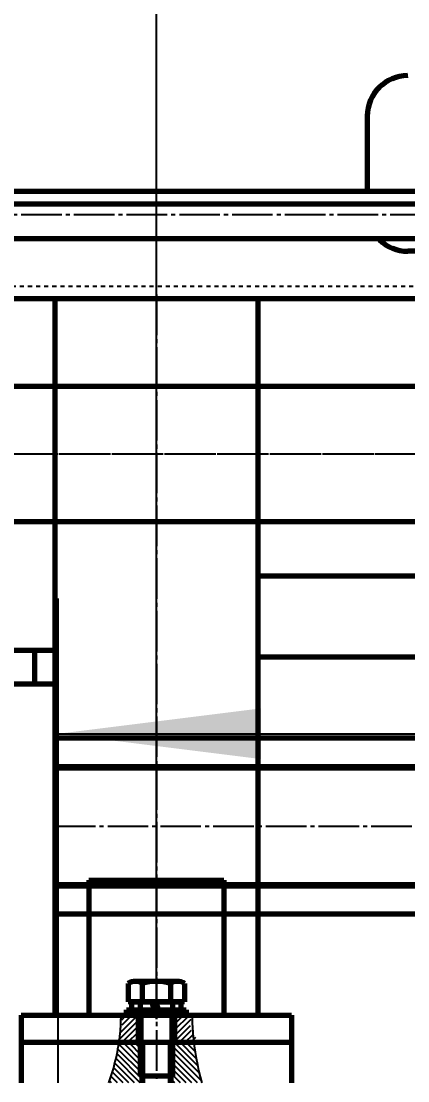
# Model space of a CAD drawing. Header units: millimetres. Extents: x -14850 to 14850, y -10500 to 10500.
# Drawn here: x 7483 to 7769, y 3728 to 4512 of the extents above; entities that cross this region are included whole.
import ezdxf

# ---------------------------------------------------------------- set-up
doc = ezdxf.new("R2010")
doc.units = ezdxf.units.MM
doc.linetypes.add('EB_DASH', pattern=[6, 3, -3])
doc.linetypes.add('EB_DASHDOT', pattern=[39, 30, -3, 3, -3])
for name, color, linetype, lineweight in [('CAXA0', 7, 'Continuous', 70), ('CAXA1', 1, 'EB_DASHDOT', 25), ('CAXA2', 6, 'EB_DASH', 25), ('CAXA3', 7, 'Continuous', 25), ('CAXA4', 3, 'Continuous', 25), ('CAXA5', 4, 'Continuous', 25)]:
    doc.layers.add(name, color=color, linetype=linetype, lineweight=lineweight)
doc.styles.add('标准', font='', dxfattribs={"width": 0.667})
doc.styles.get('标准').set_extended_font_data('NSimSun')
doc.dimstyles.new('标准', dxfattribs={"dimscale": 50, "dimtxt": 3.5, "dimasz": 3, "dimexe": 2, "dimexo": 0, "dimtad": 1, "dimdec": 1, "dimzin": 12, "dimdsep": 46, "dimtxsty": '标准', "dimcen": 0, "dimdle": 4, "dimaunit": 1, "dimazin": 2, "dimtfac": 1, "dimtdec": 3, "dimtmove": 0, "dimatfit": 3, "dimfxl": 0, "dimtolj": 1, "dimtzin": 0, "dimarcsym": 0})

# ---------------------------------------------------------------- blocks, each defined once
blk = doc.blocks.new('*D507')
at = {"layer": 'CAXA4', "linetype": 'Continuous', "lineweight": 25}
for points in [[(7510.69, 3984.87), (7660.69, 3966.12), (7660.69, 4003.62)], [(9010.69, 3984.87), (8860.69, 3966.12), (8860.69, 4003.62)]]:
    blk.add_hatch(color=0, dxfattribs=at).paths.add_polyline_path(points, flags=0)
at = {"layer": 'CAXA4', "color": 0, "linetype": 'Continuous', "lineweight": 25}
for p, q in [((7510.69, 3726.67), (7510.69, 4084.87)), ((9010.69, 3726.67), (9010.69, 4084.87)), ((7510.69, 3984.87), (9010.69, 3984.87))]:
    blk.add_line(p, q, dxfattribs=at)
at = {"layer": 'CAXA4', "color": 0, "linetype": 'Continuous', "lineweight": 25, "insert": (8074.52, 4255.87), "char_height": 175, "attachment_point": 1, "style": '标准'}
blk.add_mtext('\\fNSimSun|b0|i0|p34;1500', dxfattribs=at)
blk = doc.blocks.new('CAXBLOCK607')
at = {"layer": 'CAXA0', "color": 0, "linetype": 'Continuous', "lineweight": 25}
for p, q in [((7553.84, 3756.67), (7569.88, 3772.72)), ((7556.54, 3763.62), (7569.59, 3776.67)), ((7557.81, 3773.37), (7561.11, 3776.67)), ((7558.13, 3769.45), (7565.35, 3776.67)), ((7596.88, 3774.26), (7599.29, 3776.67)), ((7596.88, 3770.02), (7603.53, 3776.67)), ((7596.88, 3765.78), (7607.78, 3776.67)), ((7596.88, 3761.53), (7609.03, 3773.68)), ((7558.08, 3756.67), (7569.88, 3768.47)), ((7562.32, 3756.67), (7569.88, 3764.23)), ((7596.88, 3757.29), (7608.66, 3769.07)), ((7600.51, 3756.67), (7609.36, 3765.53)), ((7604.75, 3756.67), (7610.81, 3762.73)), ((7566.56, 3756.67), (7569.88, 3759.99)), ((7608.99, 3756.67), (7612.69, 3760.37)), ((7613.23, 3756.67), (7614.8, 3758.24))]:
    blk.add_line(p, q, dxfattribs=at)
blk = doc.blocks.new('CAXBLOCK609')
at = {"layer": 'CAXA0', "color": 0, "linetype": 'Continuous', "lineweight": 25}
for p, q in [((7596.38, 3778), (7599.05, 3780.67)), ((7599.29, 3776.67), (7603.29, 3780.67)), ((7603.53, 3776.67), (7605.38, 3778.52))]:
    blk.add_line(p, q, dxfattribs=at)
blk = doc.blocks.new('CAXBLOCK610')
at = {"layer": 'CAXA0', "color": 0, "linetype": 'Continuous', "lineweight": 25}
for p, q in [((7561.38, 3776.94), (7565.11, 3780.67)), ((7565.35, 3776.67), (7569.35, 3780.67)), ((7569.59, 3776.67), (7570.38, 3777.46))]:
    blk.add_line(p, q, dxfattribs=at)
blk = doc.blocks.new('CAXBLOCK608', base_point=(7583.38, 3776.67))
at = {"layer": 'CAXA0'}
for p, q in [((7561.38, 3780.67), (7605.38, 3780.67)), ((7561.38, 3776.67), (7561.38, 3780.67)), ((7570.38, 3776.67), (7570.38, 3780.67)), ((7596.38, 3780.67), (7596.38, 3776.67)), ((7605.38, 3780.67), (7605.38, 3776.67)), ((7605.38, 3776.67), (7561.38, 3776.67))]:
    blk.add_line(p, q, dxfattribs=at)
at = {"layer": 'CAXA1', "color": 1, "linetype": 'EB_DASHDOT', "lineweight": 25}
blk.add_line((7583.38, 3773.67), (7583.38, 3783.67), dxfattribs=at)
at = {"layer": 'CAXA5'}
for name in ['CAXBLOCK610', 'CAXBLOCK609']:
    blk.add_blockref(name, (0, 0), dxfattribs=at)
blk = doc.blocks.new('CAXBLOCK611', base_point=(7583.38, 3780.67))
at = {"layer": 'CAXA0'}
for p, q in [((7565.13, 3786.67), (7601.63, 3786.67)), ((7565.13, 3780.67), (7565.13, 3786.67)), ((7581.83, 3780.67), (7580.22, 3786.67)), ((7584.72, 3781.45), (7583.32, 3786.67)), ((7601.63, 3780.67), (7601.63, 3786.67)), ((7565.13, 3780.67), (7601.63, 3780.67)), ((7584.93, 3780.67), (7584.72, 3781.45))]:
    blk.add_line(p, q, dxfattribs=at)
at = {"layer": 'CAXA1', "linetype": 'EB_DASHDOT', "lineweight": 25}
blk.add_line((7583.38, 3777.67), (7583.38, 3789.67), dxfattribs=at)
blk = doc.blocks.new('CAXBLOCK612')
at = {"layer": 'CAXA0', "color": 0, "linetype": 'Continuous', "lineweight": 25}
for p, q in [((7573.18, 3737.7), (7555.35, 3755.53)), ((7573.18, 3741.94), (7558.45, 3756.67)), ((7573.18, 3746.19), (7562.69, 3756.67)), ((7573.18, 3750.43), (7566.94, 3756.67)), ((7573.18, 3754.67), (7571.18, 3756.67)), ((7615.05, 3734.02), (7593.58, 3755.48)), ((7613.9, 3739.41), (7596.63, 3756.67)), ((7612.9, 3744.65), (7600.88, 3756.67)), ((7612.03, 3749.76), (7605.12, 3756.67)), ((7611.36, 3754.67), (7609.36, 3756.67)), ((7573.18, 3729.22), (7554.07, 3748.32)), ((7573.18, 3733.46), (7554.73, 3751.91)), ((7616.47, 3728.35), (7593.58, 3751.24)), ((7613.91, 3726.67), (7593.58, 3747)), ((7567.24, 3726.67), (7552.51, 3741.4)), ((7571.48, 3726.67), (7553.3, 3744.86)), ((7609.66, 3726.67), (7593.58, 3742.76)), ((7605.42, 3726.67), (7593.58, 3738.51)), ((7554.51, 3726.67), (7549.62, 3731.56)), ((7558.75, 3726.67), (7550.66, 3734.77)), ((7562.99, 3726.67), (7551.58, 3738.08)), ((7601.18, 3726.67), (7593.58, 3734.27)), ((7550.27, 3726.67), (7548.56, 3728.38)), ((7596.94, 3726.67), (7593.58, 3730.03))]:
    blk.add_line(p, q, dxfattribs=at)
blk = doc.blocks.new('CAXBLOCK613', base_point=(7583.38, 3786.67))
at = {"layer": 'CAXA0'}
for p, q in [((7598.97, 3801.67), (7567.79, 3801.67)), ((7562.6, 3800.14), (7562.6, 3786.67)), ((7572.99, 3800.14), (7572.99, 3786.67)), ((7593.77, 3800.14), (7593.77, 3786.67)), ((7604.16, 3800.14), (7604.16, 3786.67)), ((7604.16, 3786.67), (7562.6, 3786.67)), ((7595.38, 3786.67), (7571.38, 3786.67)), ((7571.38, 3786.67), (7571.38, 3731.67)), ((7595.38, 3786.67), (7595.38, 3731.67)), ((7595.38, 3779.17), (7571.38, 3779.17)), ((7595.38, 3731.67), (7571.38, 3731.67))]:
    blk.add_line(p, q, dxfattribs=at)
for centre, radius, start, end in [((7567.79, 3792.1), 9.57, 57.13277, 122.86723), ((7583.38, 3765.67), 36, 73.22135, 106.77865), ((7598.97, 3792.1), 9.57, 57.13277, 122.86723)]:
    blk.add_arc(centre, radius, start, end, dxfattribs=at)
at = {"layer": 'CAXA1', "linetype": 'EB_DASHDOT', "lineweight": 25}
blk.add_line((7583.38, 3804.67), (7583.38, 3728.67), dxfattribs=at)
at = {"layer": 'CAXA3'}
for p, q in [((7571.38, 3786.67), (7573.18, 3779.17)), ((7595.38, 3786.67), (7593.58, 3779.17)), ((7573.18, 3779.17), (7573.18, 3731.67)), ((7593.58, 3779.17), (7593.58, 3731.67))]:
    blk.add_line(p, q, dxfattribs=at)
blk = doc.blocks.new('CAXBLOCK594', base_point=(9265.37, 3283.86))
at = {"layer": 'CAXA0'}
for p, q in [((7070.88, 4376.67), (9448.38, 4376.67)), ((7033.38, 4306.67), (9483.38, 4306.67)), ((7508.38, 4306.67), (7508.38, 3776.67)), ((7658.38, 4306.67), (7658.38, 3776.67)), ((7033.38, 4046.67), (7508.38, 4046.67)), ((7493.38, 4021.67), (7493.38, 4046.67)), ((7033.38, 4021.67), (7508.38, 4021.67)), ((7533.38, 3876.67), (7633.38, 3876.67)), ((7483.38, 3776.67), (7483.38, 3756.67)), ((7483.38, 3776.67), (7683.38, 3776.67)), ((7483.38, 3776.67), (7483.38, 3726.67)), ((7569.88, 3776.67), (7569.88, 3756.67)), ((7596.88, 3776.67), (7596.88, 3756.67)), ((7683.38, 3776.67), (7683.38, 3756.67)), ((7683.38, 3776.67), (7683.38, 3726.67)), ((7483.38, 3756.67), (7683.38, 3756.67)), ((7571.38, 3756.67), (7595.38, 3756.67)), ((7573.18, 3756.67), (7573.18, 3726.67)), ((7593.58, 3756.67), (7593.58, 3726.67))]:
    blk.add_line(p, q, dxfattribs=at)
at = {"layer": 'CAXA0', "linetype": 'Continuous', "lineweight": 70}
for p, q in [((7533.38, 3876.67), (7533.38, 3776.67)), ((7633.38, 3876.67), (7633.38, 3776.67))]:
    blk.add_line(p, q, dxfattribs=at)
at = {"layer": 'CAXA1', "linetype": 'EB_DASHDOT', "lineweight": 25}
blk.add_line((7583.38, 4309.67), (7583.38, 3773.67), dxfattribs=at)
at = {"layer": 'CAXA2'}
blk.add_line((9483.38, 4315.67), (7033.38, 4315.67), dxfattribs=at)
at = {"layer": 'CAXA3'}
for p, q in [((7571.38, 3756.67), (7571.38, 3726.72)), ((7595.38, 3756.67), (7595.38, 3726.72))]:
    blk.add_line(p, q, dxfattribs=at)
for points, knots in [([(7557.02, 3776.67), (7556.99, 3772.18), (7556.14, 3755.22), (7552.26, 3738.43), (7547.99, 3726.67)], [0, 0, 0, 0, 13.499986, 51.05377, 51.05377, 51.05377, 51.05377]), ([(7609.74, 3776.67), (7609.82, 3772.18), (7610.67, 3755.36), (7613.66, 3738.63), (7616.89, 3726.67)], [0, 0, 0, 0, 13.491383, 50.634023, 50.634023, 50.634023, 50.634023])]:
    blk.add_open_spline(points, degree=3, knots=knots, dxfattribs=at)
at = {"layer": 'CAXA0'}
for name, p in [('CAXBLOCK613', (7583.38, 3786.67)), ('CAXBLOCK611', (7583.38, 3780.67)), ('CAXBLOCK608', (7583.38, 3776.67))]:
    blk.add_blockref(name, p, dxfattribs=at)
at = {"layer": 'CAXA5'}
for name in ['CAXBLOCK607', 'CAXBLOCK612']:
    blk.add_blockref(name, (0, 0), dxfattribs=at)
blk = doc.blocks.new('CAXBLOCK635', base_point=(8534.82, 3857.23))
at = {"layer": 'CAXA0'}
for p, q in [((7658.38, 4101.67), (7658.38, 4041.67)), ((7658.38, 4101.67), (8858.38, 4101.67)), ((7658.38, 4041.67), (8858.38, 4041.67))]:
    blk.add_line(p, q, dxfattribs=at)
blk = doc.blocks.new('*D776')
at = {"layer": 'CAXA4', "linetype": 'Continuous', "lineweight": 25}
for points in [[(7583.38, 4614.78), (7433.38, 4596.03), (7433.38, 4633.53)], [(8933.38, 4614.78), (9083.38, 4596.03), (9083.38, 4633.53)]]:
    blk.add_hatch(color=0, dxfattribs=at).paths.add_polyline_path(points, flags=0)
at = {"layer": 'CAXA4', "color": 0, "linetype": 'Continuous', "lineweight": 25}
for p, q in [((7583.38, 3773.67), (7583.38, 4714.78)), ((8933.38, 4309.67), (8933.38, 4714.78)), ((7383.38, 4614.78), (9543.31, 4614.78))]:
    blk.add_line(p, q, dxfattribs=at)
at = {"layer": 'CAXA4', "color": 0, "linetype": 'Continuous', "lineweight": 25, "insert": (9162.23, 4885.78), "char_height": 175, "attachment_point": 1, "style": '标准'}
blk.add_mtext('\\fNSimSun|b0|i0|p34;1350', dxfattribs=at)
blk = doc.blocks.new('*D778')
at = {"layer": 'CAXA4', "linetype": 'Continuous', "lineweight": 25}
for points in [[(7018.38, 7147.07), (7168.38, 7165.82), (7168.38, 7128.32)], [(8258.38, 7147.07), (8108.38, 7165.82), (8108.38, 7128.32)]]:
    blk.add_hatch(color=0, dxfattribs=at).paths.add_polyline_path(points, flags=0)
at = {"layer": 'CAXA4', "color": 0, "linetype": 'Continuous', "lineweight": 25}
for p, q in [((7018.38, 4236.08), (7018.38, 7247.07)), ((8258.38, 3729.67), (8258.38, 7247.07)), ((8258.38, 7147.07), (7018.38, 7147.07))]:
    blk.add_line(p, q, dxfattribs=at)
at = {"layer": 'CAXA4', "color": 0, "linetype": 'Continuous', "lineweight": 25, "insert": (7452.22, 7418.07), "char_height": 175, "attachment_point": 1, "style": '标准'}
blk.add_mtext('\\fNSimSun|b0|i0|p34;1240', dxfattribs=at)
blk = doc.blocks.new('*D842')
at = {"layer": 'CAXA4', "linetype": 'Continuous', "lineweight": 25}
for points in [[(14044.19, 6906.67), (14025.44, 6756.67), (14062.94, 6756.67)], [(14044.19, 976.67), (14025.44, 1126.67), (14062.94, 1126.67)]]:
    blk.add_hatch(color=0, dxfattribs=at).paths.add_polyline_path(points, flags=0)
at = {"layer": 'CAXA4', "color": 0, "linetype": 'Continuous', "lineweight": 25}
for p, q in [((8705.64, 6906.67), (14144.19, 6906.67)), ((14044.19, 6906.67), (14044.19, 976.67)), ((7255.69, 976.67), (14144.19, 976.67))]:
    blk.add_line(p, q, dxfattribs=at)
at = {"layer": 'CAXA4', "color": 0, "linetype": 'Continuous', "lineweight": 25, "insert": (13773.19, 3755.51), "char_height": 175, "attachment_point": 1, "rotation": 90, "style": '标准'}
blk.add_mtext('\\fNSimSun|b0|i0|p34;5930', dxfattribs=at)

msp = doc.modelspace()

# ---------------------------------------------------------------- linework, layer by layer
at = {"layer": 'CAXA0'}
for p, q in [((7739.38, 4441.67), (7739.38, 4385.17)), ((7170.38, 4386.17), (7863.38, 4386.17)), ((7170.38, 4351.17), (7863.38, 4351.17)), ((7863.38, 4341.67), (7769.38, 4341.67)), ((8613.38, 4241.67), (7218.38, 4241.67)), ((8613.38, 4141.67), (7218.38, 4141.67)), ((7508.38, 3981.6), (7508.38, 3851.31)), ((7835.49, 3981.6), (7508.38, 3981.6)), ((7853.38, 3960.42), (7508.38, 3960.42)), ((7853.38, 3959.44), (7508.38, 3959.44)), ((7508.38, 3873.46), (8848.38, 3873.46)), ((7508.38, 3872.49), (9008.38, 3872.49)), ((9008.38, 3851.31), (7508.38, 3851.31))]:
    msp.add_line(p, q, dxfattribs=at)
for centre, start, end in [((7769.38, 4441.67), 90, 180), ((7769.38, 4371.67), 225.77996, 270)]:
    msp.add_arc(centre, 30, start, end, dxfattribs=at)
at = {"layer": 'CAXA1', "linetype": 'EB_DASHDOT', "lineweight": 25}
for p, q in [((9346.38, 4368.67), (7247.38, 4368.67)), ((9068.33, 4191.67), (7218.38, 4191.67)), ((9298.38, 4191.67), (7415.38, 4191.67)), ((7508.38, 3916.45), (9008.38, 3916.45))]:
    msp.add_line(p, q, dxfattribs=at)

# ---------------------------------------------------------------- block references
at = {"layer": 'CAXA2'}
for name, p in [('CAXBLOCK594', (9265.37, 3283.86)), ('CAXBLOCK635', (8534.82, 3857.23))]:
    msp.add_blockref(name, p, dxfattribs=at)

# ---------------------------------------------------------------- dimensions: what is measured, and where the dimension line sits
at = {"layer": 'CAXA4', "linetype": 'Continuous', "lineweight": 70}
for base, p1, p2, text, picture, middle in [((7638.38, 7147.07), (8258.38, 3729.67), (7018.38, 4236.08), '\\fNSimSun;1240', '*D778', (7638.38, 7298.2)), ((9348.39, 4614.78), (7583.38, 3773.67), (8933.38, 4309.67), '\\fNSimSun;1350', '*D776', (9348.39, 4765.91)), ((8260.69, 3984.87), (7510.69, 3726.67), (9010.69, 3726.67), '\\fNSimSun;1500', '*D507', (8260.69, 4135.99))]:
    dim = msp.add_linear_dim(base=base, p1=p1, p2=p2, text=text, dimstyle='标准', dxfattribs=at)
    dim.commit()
    dim.dimension.update_dxf_attribs({"geometry": picture, "text_midpoint": middle})
dim = msp.add_linear_dim(base=(14044.19, 3941.67), p1=(8705.64, 6906.67), p2=(7255.69, 976.67), angle=270, text='\\fNSimSun;5930', dimstyle='标准', dxfattribs=at)
dim.commit()
dim.dimension.update_dxf_attribs({"geometry": '*D842', "text_midpoint": (13893.06, 3941.67)})

doc.saveas('drawing.dxf')
